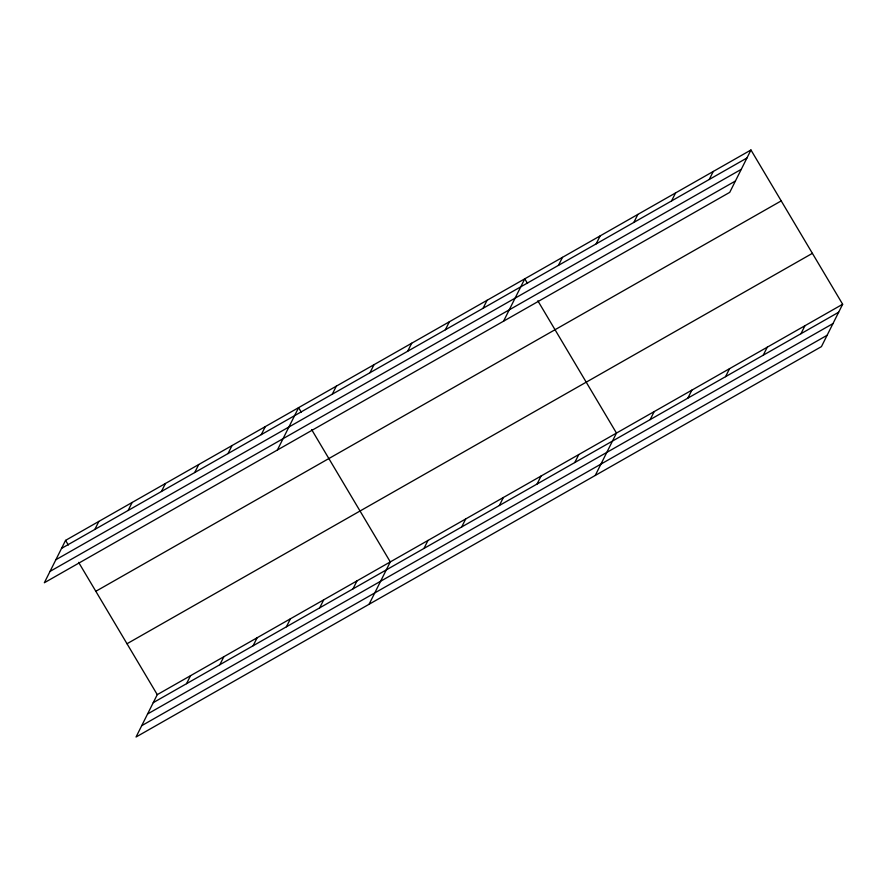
<?xml version="1.0" encoding="UTF-8"?>
<svg xmlns="http://www.w3.org/2000/svg" width="887" height="887" viewBox="0 0 887 887"><rect width="100%" height="100%" fill="white"/><g stroke="black" fill="none" stroke-linecap="round" stroke-linejoin="round"><path stroke-width="1.33" d="M750.956 149.992L65.56 540.383L44.35 582.748L729.735 192.357L750.956 149.992L842.65 304.252L821.44 346.617L136.044 737.008L157.265 694.643L842.65 304.252M94.854 529.428L98.856 521.423M128.138 510.457L132.141 502.463M161.434 491.498L165.437 483.504M194.719 472.538L198.721 464.533M228.014 453.579L232.017 445.573M261.299 434.619L265.302 426.614M277.376 450.019L298.597 407.654L301.347 412.278M186.547 683.677L190.55 675.672M332.292 394.183L336.295 386.178M219.843 664.718L223.846 656.713M369.979 372.706L373.992 364.712M253.128 645.747L257.13 637.753M407.676 351.241L411.69 343.236M286.423 626.787L290.426 618.793M445.374 329.764L449.376 321.77M319.708 607.828L323.711 599.834M483.071 308.299L487.074 300.294M353.004 588.868L357.006 580.863M503.561 321.194L524.771 278.828L527.521 283.452M369.081 604.269L390.291 561.903L311.659 429.63M558.466 265.357L562.469 257.352M423.986 548.432L427.989 540.438M596.164 243.881L600.166 235.887M461.683 526.967L465.686 518.962M633.861 222.404L637.864 214.41M499.381 505.49L503.384 497.496M671.548 200.939L675.561 192.934M537.078 484.025L541.081 476.02M709.245 179.462L713.259 171.468M574.776 462.548L578.779 454.543M595.255 475.443L616.476 433.078L537.844 300.804M650.16 419.606L654.174 411.601M687.857 398.13L691.86 390.136M725.555 376.665L729.557 368.659M763.252 355.188L767.255 347.194M800.95 333.723L804.952 325.717M61.558 548.388L746.943 157.997M55.881 559.73L741.266 169.339M50.027 571.405L735.412 181.026M95.829 591.285L781.214 200.894M127.007 643.74L812.392 253.349M153.263 702.637L838.647 312.246M147.575 713.98L832.96 323.589M141.732 725.666L827.116 335.275M65.56 540.383L68.321 545.017M78.633 562.369L157.265 694.643"/></g></svg>
